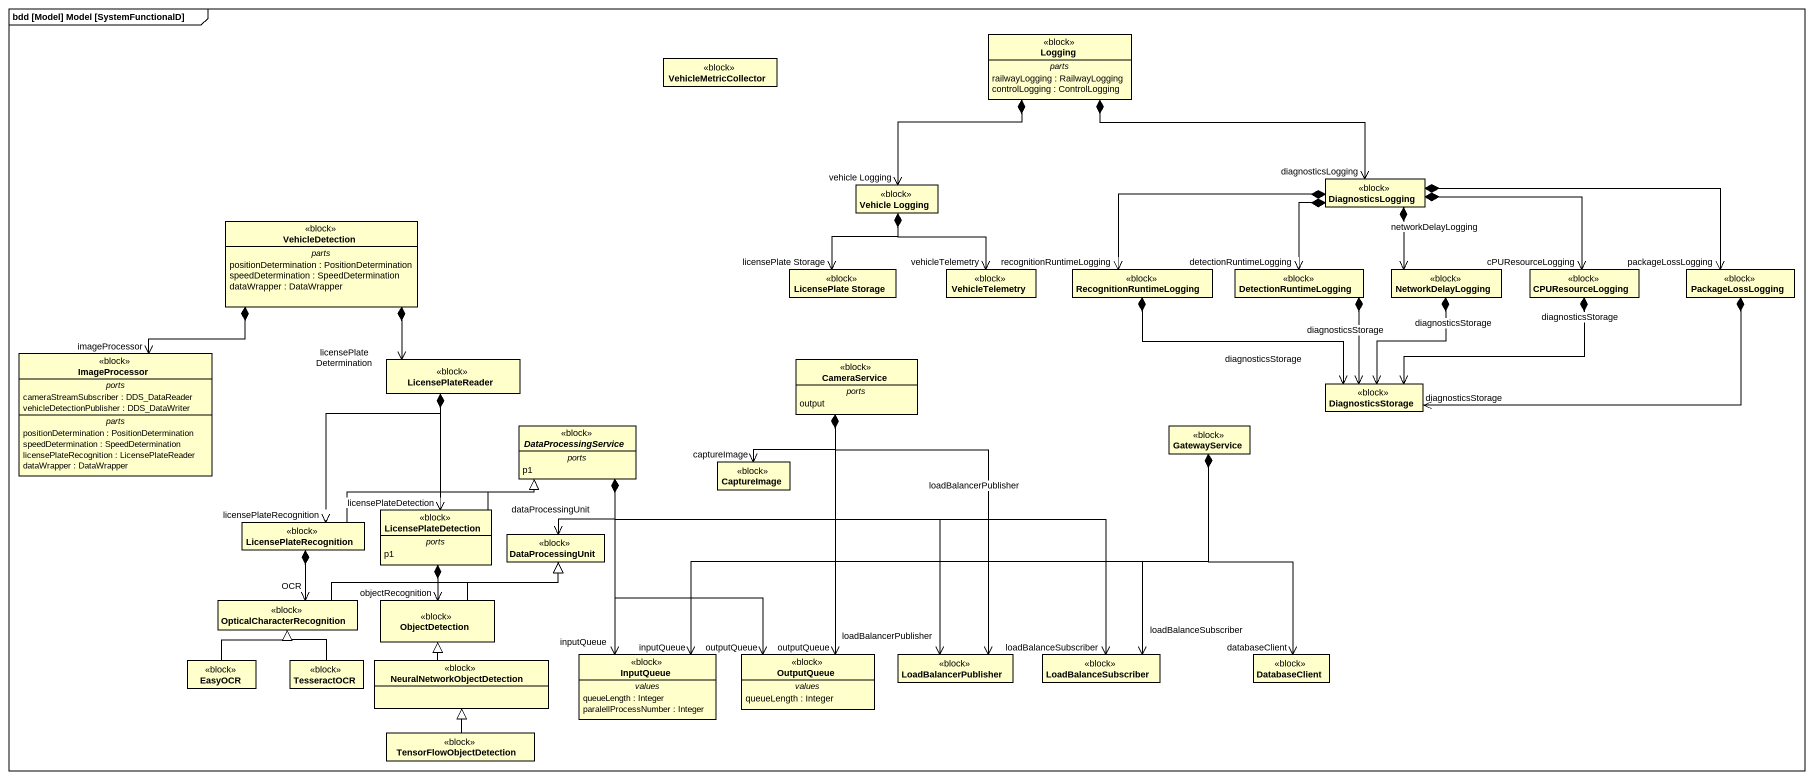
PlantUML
@startuml
mainframe bdd [Model] Model [SystemFunctionalD]
hide circle
hide empty members
class Logging <<block>> {
  -- parts --
  railwayLogging : RailwayLogging
  controlLogging : ControlLogging
}
class VehicleMetricCollector <<block>>
class "Vehicle Logging" as Vehicle_Logging <<block>>
class DiagnosticsLogging <<block>>
class VehicleDetection <<block>> {
  -- parts --
  positionDetermination : PositionDetermination
  speedDetermination : SpeedDetermination
  dataWrapper : DataWrapper
}
class "LicensePlate Storage" as LicensePlate_Storage <<block>>
class VehicleTelemetry <<block>>
class RecognitionRuntimeLogging <<block>>
class DetectionRuntimeLogging <<block>>
class NetworkDelayLogging <<block>>
class CPUResourceLogging <<block>>
class PackageLossLogging <<block>>
class ImageProcessor <<block>> {
  -- ports --
  cameraStreamSubscriber : DDS_DataReader
  vehicleDetectionPublisher : DDS_DataWriter
  -- parts --
  positionDetermination : PositionDetermination
  speedDetermination : SpeedDetermination
  licensePlateRecognition : LicensePlateReader
  dataWrapper : DataWrapper
}
class LicensePlateReader <<block>>
class CameraService <<block>> {
  -- ports --
  output
}
class DiagnosticsStorage <<block>>
abstract class DataProcessingService <<block>> {
  -- ports --
  p1
}
class GatewayService <<block>>
class CaptureImage <<block>>
class LicensePlateDetection <<block>> {
  -- ports --
  p1
}
class LicensePlateRecognition <<block>>
class DataProcessingUnit <<block>>
class OpticalCharacterRecognition <<block>>
class ObjectDetection <<block>>
class EasyOCR <<block>>
class TesseractOCR <<block>>
class NeuralNetworkObjectDetection <<block>>
class InputQueue <<block>> {
  -- values --
  queueLength : Integer
  paralellProcessNumber : Integer
}
class OutputQueue <<block>> {
  -- values --
  queueLength : Integer
}
class LoadBalancerPublisher <<block>>
class LoadBalanceSubscriber <<block>>
class DatabaseClient <<block>>
class TensorFlowObjectDetection <<block>>
Logging *--> "vehicle Logging" Vehicle_Logging
Logging *-right-> "diagnosticsLogging" DiagnosticsLogging
Vehicle_Logging *--> "licensePlate Storage" LicensePlate_Storage
Vehicle_Logging *--> "vehicleTelemetry" VehicleTelemetry
DiagnosticsLogging *-left-> "recognitionRuntimeLogging" RecognitionRuntimeLogging
DiagnosticsLogging *--> "detectionRuntimeLogging" DetectionRuntimeLogging
DiagnosticsLogging *--> "networkDelayLogging" NetworkDelayLogging
DiagnosticsLogging *-right-> "cPUResourceLogging" CPUResourceLogging
DiagnosticsLogging *-right-> "packageLossLogging" PackageLossLogging
VehicleDetection *--> "licensePlateDetermination" LicensePlateReader
RecognitionRuntimeLogging *-right-> "diagnosticsStorage" DiagnosticsStorage
DetectionRuntimeLogging *--> "diagnosticsStorage" DiagnosticsStorage
NetworkDelayLogging *--> "diagnosticsStorage" DiagnosticsStorage
CPUResourceLogging *-left-> "diagnosticsStorage" DiagnosticsStorage
PackageLossLogging *-left-> "diagnosticsStorage" DiagnosticsStorage
ImageProcessor "imageProcessor" <-up-* VehicleDetection
LicensePlateReader *--> "licensePlateDetection" LicensePlateDetection
LicensePlateReader *--> "licensePlateRecognition" LicensePlateRecognition
CameraService *--> "captureImage" CaptureImage
CameraService *--> "outputQueue" OutputQueue
CameraService *--> "loadBalancerPublisher" LoadBalancerPublisher
DataProcessingService *--> "dataProcessingUnit" DataProcessingUnit
DataProcessingService *--> "inputQueue" InputQueue
DataProcessingService *--> "outputQueue" OutputQueue
DataProcessingService *-right-> "loadBalancerPublisher" LoadBalancerPublisher
DataProcessingService *-right-> "loadBalanceSubscriber" LoadBalanceSubscriber
GatewayService *-left-> "inputQueue" InputQueue
GatewayService *--> "loadBalanceSubscriber" LoadBalanceSubscriber
GatewayService *--> "databaseClient" DatabaseClient
LicensePlateDetection -up-|> DataProcessingService
LicensePlateDetection *--> "objectRecognition" ObjectDetection
LicensePlateRecognition -right-|> DataProcessingService
LicensePlateRecognition *--> "OCR" OpticalCharacterRecognition
OpticalCharacterRecognition -right-|> DataProcessingUnit
ObjectDetection -up-|> DataProcessingUnit
EasyOCR -up-|> OpticalCharacterRecognition
TesseractOCR -up-|> OpticalCharacterRecognition
NeuralNetworkObjectDetection -up-|> ObjectDetection
TensorFlowObjectDetection -up-|> NeuralNetworkObjectDetection
@enduml
